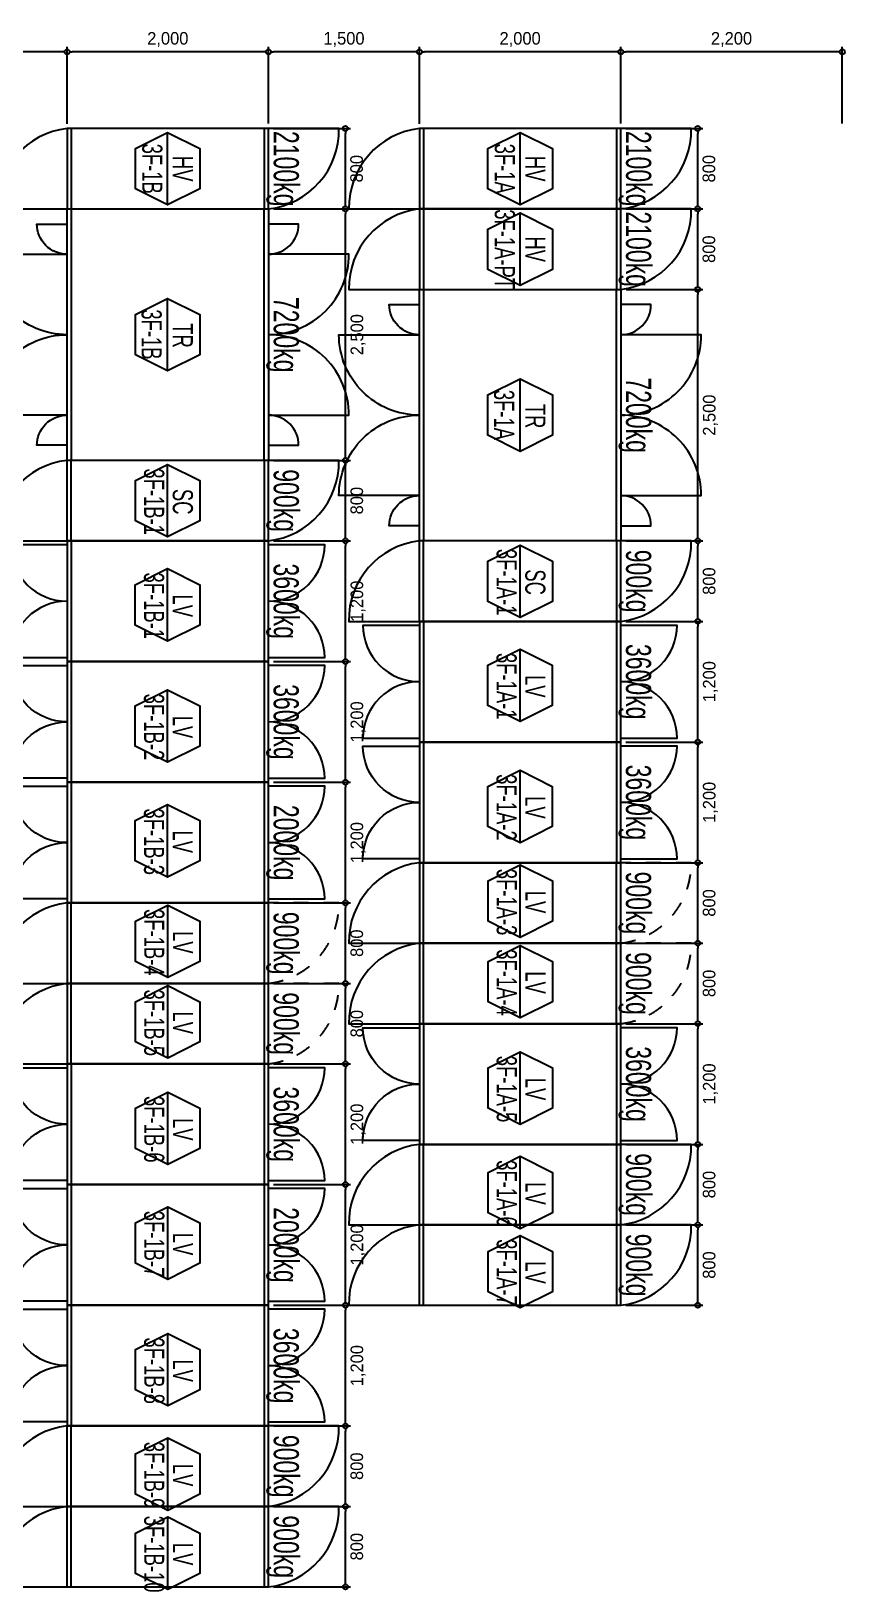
# Model space of a CAD drawing. Header units: millimetres. Extents: x 89978 to 501025, y -351975 to 837171.
# Drawn here: x 301293 to 309375, y 402302 to 417817 of the extents above; entities that cross this region are included whole.
import ezdxf
from ezdxf.enums import TextEntityAlignment as Align

# ---------------------------------------------------------------- set-up
doc = ezdxf.new("R2010")
doc.units = ezdxf.units.MM
doc.header["$LTSCALE"] = 150
doc.linetypes.add('D1', pattern=[3, 1, -1, 1])
doc.layers.get('Defpoints').update_dxf_attribs({"color": 150})
for name, color, linetype in [('------00 Switch Gear', 3, 'Continuous'), ('------00 Switch Gear_Number', 1, 'Continuous'), ('-----36 Dimension', 1, 'Continuous'), ('20251030_전기하중검토', 241, 'Continuous')]:
    doc.layers.add(name, color=color, linetype=linetype)
doc.styles.add('ELEC', font='')
doc.styles.get('ELEC').set_extended_font_data('Dotum')
doc.dimstyles.new('ELEC', dxfattribs={"dimscale": 100, "dimtxt": 2, "dimasz": 1, "dimexe": 2, "dimexo": 1, "dimgap": 1, "dimtad": 1, "dimdec": 0, "dimrnd": 0.25, "dimzin": 9, "dimdsep": 32, "dimlunit": 6, "dimtxsty": 'ELEC', "dimblk": 'Z_DOT', "dimcen": 3, "dimclrd": 7, "dimclre": 7, "dimclrt": 3, "dimadec": 0, "dimazin": 0, "dimtfac": 1, "dimtdec": 0, "dimtix": 1, "dimtmove": 2, "dimatfit": 1, "dimfxl": 1, "dimarcsym": 0})

# ---------------------------------------------------------------- blocks, each defined once
blk = doc.blocks.new('_DOTBLANK')
at = {"color": 0, "linetype": 'ByBlock'}
blk.add_line((-0.5, 0), (-1, 0), dxfattribs=at)
blk.add_circle((0, 0), 0.5, dxfattribs=at)
blk = doc.blocks.new('*D327')
at = {"layer": '-----36 Dimension', "color": 0, "lineweight": -2, "transparency": 16777216}
for p, q in [((305150, 416897), (305150, 417661)), ((307100, 417611), (305200, 417611)), ((307150, 416900), (307150, 417661))]:
    blk.add_line(p, q, dxfattribs=at)
at = {"layer": 'Defpoints', "color": 0, "transparency": 16777216}
for p in [(305150, 417611), (305150, 416847), (307150, 416850)]:
    blk.add_point(p, dxfattribs=at)
at = {"layer": '-----36 Dimension', "color": 0, "lineweight": -2, "transparency": 16777216, "xscale": 50, "yscale": 50, "zscale": 50, "rotation": 180}
blk.add_blockref('_DOTBLANK', (305150, 417611), dxfattribs=at)
at = {"layer": '-----36 Dimension', "color": 0, "lineweight": -2, "transparency": 16777216, "xscale": 50, "yscale": 50, "zscale": 50}
blk.add_blockref('_DOTBLANK', (307150, 417611), dxfattribs=at)
at = {"layer": '-----36 Dimension', "color": 0, "transparency": 16777216, "insert": (306150, 417735), "char_height": 125, "attachment_point": 5, "style": 'ELEC'}
blk.add_mtext('2,000', dxfattribs=at)
blk = doc.blocks.new('Z_DOT')
for p, q in [((-2, 0), (2, 0)), ((0, -2), (0, 2))]:
    blk.add_line(p, q)
for radius in [2.5, 1.25]:
    blk.add_circle((0, 0), radius)
blk = doc.blocks.new('*D328')
at = {"layer": '-----36 Dimension', "color": 0, "lineweight": -2, "transparency": 16777216}
for p, q in [((307150, 416900), (307150, 417661)), ((309300, 417611), (307200, 417611)), ((309350, 416900), (309350, 417661))]:
    blk.add_line(p, q, dxfattribs=at)
at = {"layer": 'Defpoints', "color": 0, "transparency": 16777216}
for p in [(307150, 417611), (307150, 416850), (309350, 416850)]:
    blk.add_point(p, dxfattribs=at)
at = {"layer": '-----36 Dimension', "color": 0, "lineweight": -2, "transparency": 16777216, "xscale": 50, "yscale": 50, "zscale": 50, "rotation": 180}
blk.add_blockref('_DOTBLANK', (307150, 417611), dxfattribs=at)
at = {"layer": '-----36 Dimension', "color": 0, "lineweight": -2, "transparency": 16777216, "xscale": 50, "yscale": 50, "zscale": 50}
blk.add_blockref('_DOTBLANK', (309350, 417611), dxfattribs=at)
at = {"layer": '-----36 Dimension', "color": 0, "transparency": 16777216, "insert": (308250, 417735), "char_height": 125, "attachment_point": 5, "style": 'ELEC'}
blk.add_mtext('2,200', dxfattribs=at)
blk = doc.blocks.new('*D329')
at = {"layer": '-----36 Dimension', "color": 0, "lineweight": -2, "transparency": 16777216}
for p, q in [((303650, 416900), (303650, 417661)), ((305100, 417611), (303700, 417611)), ((305150, 416900), (305150, 417661))]:
    blk.add_line(p, q, dxfattribs=at)
at = {"layer": 'Defpoints', "color": 0, "transparency": 16777216}
for p in [(303650, 417611), (303650, 416850), (305150, 416850, 0)]:
    blk.add_point(p, dxfattribs=at)
at = {"layer": '-----36 Dimension', "color": 0, "lineweight": -2, "transparency": 16777216, "xscale": 50, "yscale": 50, "zscale": 50, "rotation": 180}
blk.add_blockref('_DOTBLANK', (303650, 417611), dxfattribs=at)
at = {"layer": '-----36 Dimension', "color": 0, "lineweight": -2, "transparency": 16777216, "xscale": 50, "yscale": 50, "zscale": 50}
blk.add_blockref('_DOTBLANK', (305150, 417611), dxfattribs=at)
at = {"layer": '-----36 Dimension', "color": 0, "transparency": 16777216, "insert": (304400, 417735), "char_height": 125, "attachment_point": 5, "style": 'ELEC'}
blk.add_mtext('1,500', dxfattribs=at)
blk = doc.blocks.new('*D330')
at = {"layer": '-----36 Dimension', "color": 0, "lineweight": -2, "transparency": 16777216}
for p, q in [((301650, 416897, 0), (301650, 417661, 0)), ((303600, 417611, 0), (301700, 417611, 0)), ((303650, 416900, 0), (303650, 417661, 0))]:
    blk.add_line(p, q, dxfattribs=at)
at = {"layer": 'Defpoints', "color": 0, "transparency": 16777216}
for p in [(301650, 417611, 0), (301650, 416847, 0), (303650, 416850, 0)]:
    blk.add_point(p, dxfattribs=at)
at = {"layer": '-----36 Dimension', "color": 0, "lineweight": -2, "transparency": 16777216, "xscale": 50, "yscale": 50, "zscale": 50, "rotation": 180}
blk.add_blockref('_DOTBLANK', (301650, 417611, 0), dxfattribs=at)
at = {"layer": '-----36 Dimension', "color": 0, "lineweight": -2, "transparency": 16777216, "xscale": 50, "yscale": 50, "zscale": 50}
blk.add_blockref('_DOTBLANK', (303650, 417611, 0), dxfattribs=at)
at = {"layer": '-----36 Dimension', "color": 0, "transparency": 16777216, "insert": (302650, 417735, 0), "char_height": 125, "attachment_point": 5, "style": 'ELEC'}
blk.add_mtext('2,000', dxfattribs=at)
blk = doc.blocks.new('*D332')
at = {"layer": '-----36 Dimension', "color": 0, "lineweight": -2, "transparency": 16777216}
for p, q in [((300150, 416900, 0), (300150, 417661, 0)), ((301600, 417611, 0), (300200, 417611, 0)), ((301650, 416900, 0), (301650, 417661, 0))]:
    blk.add_line(p, q, dxfattribs=at)
at = {"layer": 'Defpoints', "color": 0, "transparency": 16777216}
for p in [(300150, 417611, 0), (300150, 416850, 0), (301650, 416850, 0)]:
    blk.add_point(p, dxfattribs=at)
at = {"layer": '-----36 Dimension', "color": 0, "lineweight": -2, "transparency": 16777216, "xscale": 50, "yscale": 50, "zscale": 50, "rotation": 180}
blk.add_blockref('_DOTBLANK', (300150, 417611, 0), dxfattribs=at)
at = {"layer": '-----36 Dimension', "color": 0, "lineweight": -2, "transparency": 16777216, "xscale": 50, "yscale": 50, "zscale": 50}
blk.add_blockref('_DOTBLANK', (301650, 417611, 0), dxfattribs=at)
at = {"layer": '-----36 Dimension', "color": 0, "transparency": 16777216, "insert": (300900, 417735, 0), "char_height": 125, "attachment_point": 5, "style": 'ELEC'}
blk.add_mtext('1,500', dxfattribs=at)
blk = doc.blocks.new('*D320')
at = {"layer": '-----36 Dimension', "color": 0, "lineweight": -2, "transparency": 16777216}
for p, q in [((307202, 405950), (307965, 405950)), ((307915, 405200), (307915, 405900)), ((307200, 405150), (307965, 405150))]:
    blk.add_line(p, q, dxfattribs=at)
at = {"layer": 'Defpoints', "color": 0, "transparency": 16777216}
for p in [(307152, 405950, 0), (307915, 405950), (307150, 405150)]:
    blk.add_point(p, dxfattribs=at)
at = {"layer": '-----36 Dimension', "color": 0, "lineweight": -2, "transparency": 16777216, "xscale": 50, "yscale": 50, "zscale": 50}
for p, rotation in [((307915, 405950), 90), ((307915, 405150), 270)]:
    blk.add_blockref('_DOTBLANK', p, dxfattribs=dict(at, rotation=rotation))
at = {"layer": '-----36 Dimension', "color": 0, "transparency": 16777216, "insert": (308028, 405550), "char_height": 125, "attachment_point": 5, "rotation": 90, "style": 'ELEC'}
blk.add_mtext('800', dxfattribs=at)
blk = doc.blocks.new('*D321')
at = {"layer": '-----36 Dimension', "color": 0, "lineweight": -2, "transparency": 16777216}
for p, q in [((303702, 403150), (304465, 403150)), ((304415, 402400), (304415, 403100)), ((303700, 402350), (304465, 402350))]:
    blk.add_line(p, q, dxfattribs=at)
at = {"layer": 'Defpoints', "color": 0, "transparency": 16777216}
for p in [(303652, 403150, 0), (304415, 403150), (303650, 402350)]:
    blk.add_point(p, dxfattribs=at)
at = {"layer": '-----36 Dimension', "color": 0, "lineweight": -2, "transparency": 16777216, "xscale": 50, "yscale": 50, "zscale": 50}
for p, rotation in [((304415, 403150), 90), ((304415, 402350), 270)]:
    blk.add_blockref('_DOTBLANK', p, dxfattribs=dict(at, rotation=rotation))
at = {"layer": '-----36 Dimension', "color": 0, "transparency": 16777216, "insert": (304528, 402750), "char_height": 125, "attachment_point": 5, "rotation": 90, "style": 'ELEC'}
blk.add_mtext('800', dxfattribs=at)
blk = doc.blocks.new('*D257')
at = {"layer": '-----36 Dimension', "color": 0, "lineweight": -2, "transparency": 16777216}
for p, q in [((307200, 416850), (307964, 416850)), ((307914, 416100), (307914, 416800)), ((307203, 416050), (307964, 416050))]:
    blk.add_line(p, q, dxfattribs=at)
at = {"layer": 'Defpoints', "color": 0, "transparency": 16777216}
for p in [(307150, 416850, 0), (307914, 416850), (307153, 416050, 0)]:
    blk.add_point(p, dxfattribs=at)
at = {"layer": '-----36 Dimension', "color": 0, "lineweight": -2, "transparency": 16777216, "xscale": 50, "yscale": 50, "zscale": 50}
for p, rotation in [((307914, 416850), 90), ((307914, 416050), 270)]:
    blk.add_blockref('_DOTBLANK', p, dxfattribs=dict(at, rotation=rotation))
at = {"layer": '-----36 Dimension', "color": 0, "transparency": 16777216, "insert": (308026, 416450), "char_height": 125, "attachment_point": 5, "rotation": 90, "style": 'ELEC'}
blk.add_mtext('800', dxfattribs=at)
blk = doc.blocks.new('*D258')
at = {"layer": '-----36 Dimension', "color": 0, "lineweight": -2, "transparency": 16777216}
for p, q in [((307202, 415250), (307965, 415250)), ((307915, 412800), (307915, 415200)), ((307200, 412750), (307965, 412750))]:
    blk.add_line(p, q, dxfattribs=at)
at = {"layer": 'Defpoints', "color": 0, "transparency": 16777216}
for p in [(307152, 415250, 0), (307915, 415250), (307150, 412750, 0)]:
    blk.add_point(p, dxfattribs=at)
at = {"layer": '-----36 Dimension', "color": 0, "lineweight": -2, "transparency": 16777216, "xscale": 50, "yscale": 50, "zscale": 50}
for p, rotation in [((307915, 415250), 90), ((307915, 412750), 270)]:
    blk.add_blockref('_DOTBLANK', p, dxfattribs=dict(at, rotation=rotation))
at = {"layer": '-----36 Dimension', "color": 0, "transparency": 16777216, "insert": (308040, 414000), "char_height": 125, "attachment_point": 5, "rotation": 90, "style": 'ELEC'}
blk.add_mtext('2,500', dxfattribs=at)
blk = doc.blocks.new('*D259')
at = {"layer": '-----36 Dimension', "color": 0, "lineweight": -2, "transparency": 16777216}
for p, q in [((307202, 412750), (307965, 412750)), ((307915, 412000), (307915, 412700)), ((307199, 411950), (307965, 411950))]:
    blk.add_line(p, q, dxfattribs=at)
at = {"layer": 'Defpoints', "color": 0, "transparency": 16777216}
for p in [(307152, 412750, 0), (307915, 412750), (307149, 411950, 0)]:
    blk.add_point(p, dxfattribs=at)
at = {"layer": '-----36 Dimension', "color": 0, "lineweight": -2, "transparency": 16777216, "xscale": 50, "yscale": 50, "zscale": 50}
for p, rotation in [((307915, 412750), 90), ((307915, 411950), 270)]:
    blk.add_blockref('_DOTBLANK', p, dxfattribs=dict(at, rotation=rotation))
at = {"layer": '-----36 Dimension', "color": 0, "transparency": 16777216, "insert": (308028, 412350), "char_height": 125, "attachment_point": 5, "rotation": 90, "style": 'ELEC'}
blk.add_mtext('800', dxfattribs=at)
blk = doc.blocks.new('*D260')
at = {"layer": '-----36 Dimension', "color": 0, "lineweight": -2, "transparency": 16777216}
for p, q in [((307202, 411950), (307965, 411950)), ((307915, 410800), (307915, 411900)), ((307199, 410750), (307965, 410750))]:
    blk.add_line(p, q, dxfattribs=at)
at = {"layer": 'Defpoints', "color": 0, "transparency": 16777216}
for p in [(307152, 411950, 0), (307915, 411950), (307149, 410750, 0)]:
    blk.add_point(p, dxfattribs=at)
at = {"layer": '-----36 Dimension', "color": 0, "lineweight": -2, "transparency": 16777216, "xscale": 50, "yscale": 50, "zscale": 50}
for p, rotation in [((307915, 411950), 90), ((307915, 410750), 270)]:
    blk.add_blockref('_DOTBLANK', p, dxfattribs=dict(at, rotation=rotation))
at = {"layer": '-----36 Dimension', "color": 0, "transparency": 16777216, "insert": (308040, 411350), "char_height": 125, "attachment_point": 5, "rotation": 90, "style": 'ELEC'}
blk.add_mtext('1,200', dxfattribs=at)
blk = doc.blocks.new('*D261')
at = {"layer": '-----36 Dimension', "color": 0, "lineweight": -2, "transparency": 16777216}
for p, q in [((307202, 410750), (307965, 410750)), ((307915, 409600), (307915, 410700)), ((307199, 409550), (307965, 409550))]:
    blk.add_line(p, q, dxfattribs=at)
at = {"layer": 'Defpoints', "color": 0, "transparency": 16777216}
for p in [(307152, 410750, 0), (307915, 410750), (307149, 409550, 0)]:
    blk.add_point(p, dxfattribs=at)
at = {"layer": '-----36 Dimension', "color": 0, "lineweight": -2, "transparency": 16777216, "xscale": 50, "yscale": 50, "zscale": 50}
for p, rotation in [((307915, 410750), 90), ((307915, 409550), 270)]:
    blk.add_blockref('_DOTBLANK', p, dxfattribs=dict(at, rotation=rotation))
at = {"layer": '-----36 Dimension', "color": 0, "transparency": 16777216, "insert": (308040, 410150), "char_height": 125, "attachment_point": 5, "rotation": 90, "style": 'ELEC'}
blk.add_mtext('1,200', dxfattribs=at)
blk = doc.blocks.new('*D262')
at = {"layer": '-----36 Dimension', "color": 0, "lineweight": -2, "transparency": 16777216}
for p, q in [((307202, 409550), (307965, 409550)), ((307915, 408800), (307915, 409500)), ((307199, 408750), (307965, 408750))]:
    blk.add_line(p, q, dxfattribs=at)
at = {"layer": 'Defpoints', "color": 0, "transparency": 16777216}
for p in [(307152, 409550, 0), (307915, 409550), (307149, 408750, 0)]:
    blk.add_point(p, dxfattribs=at)
at = {"layer": '-----36 Dimension', "color": 0, "lineweight": -2, "transparency": 16777216, "xscale": 50, "yscale": 50, "zscale": 50}
for p, rotation in [((307915, 409550), 90), ((307915, 408750), 270)]:
    blk.add_blockref('_DOTBLANK', p, dxfattribs=dict(at, rotation=rotation))
at = {"layer": '-----36 Dimension', "color": 0, "transparency": 16777216, "insert": (308028, 409150), "char_height": 125, "attachment_point": 5, "rotation": 90, "style": 'ELEC'}
blk.add_mtext('800', dxfattribs=at)
blk = doc.blocks.new('*D263')
at = {"layer": '-----36 Dimension', "color": 0, "lineweight": -2, "transparency": 16777216}
for p, q in [((307202, 408750), (307965, 408750)), ((307915, 408000), (307915, 408700)), ((307199, 407950), (307965, 407950))]:
    blk.add_line(p, q, dxfattribs=at)
at = {"layer": 'Defpoints', "color": 0, "transparency": 16777216}
for p in [(307152, 408750, 0), (307915, 408750), (307149, 407950, 0)]:
    blk.add_point(p, dxfattribs=at)
at = {"layer": '-----36 Dimension', "color": 0, "lineweight": -2, "transparency": 16777216, "xscale": 50, "yscale": 50, "zscale": 50}
for p, rotation in [((307915, 408750), 90), ((307915, 407950), 270)]:
    blk.add_blockref('_DOTBLANK', p, dxfattribs=dict(at, rotation=rotation))
at = {"layer": '-----36 Dimension', "color": 0, "transparency": 16777216, "insert": (308028, 408350), "char_height": 125, "attachment_point": 5, "rotation": 90, "style": 'ELEC'}
blk.add_mtext('800', dxfattribs=at)
blk = doc.blocks.new('*D264')
at = {"layer": '-----36 Dimension', "color": 0, "lineweight": -2, "transparency": 16777216}
for p, q in [((307202, 407950), (307965, 407950)), ((307915, 406800), (307915, 407900)), ((307199, 406750), (307965, 406750))]:
    blk.add_line(p, q, dxfattribs=at)
at = {"layer": 'Defpoints', "color": 0, "transparency": 16777216}
for p in [(307152, 407950, 0), (307915, 407950), (307149, 406750, 0)]:
    blk.add_point(p, dxfattribs=at)
at = {"layer": '-----36 Dimension', "color": 0, "lineweight": -2, "transparency": 16777216, "xscale": 50, "yscale": 50, "zscale": 50}
for p, rotation in [((307915, 407950), 90), ((307915, 406750), 270)]:
    blk.add_blockref('_DOTBLANK', p, dxfattribs=dict(at, rotation=rotation))
at = {"layer": '-----36 Dimension', "color": 0, "transparency": 16777216, "insert": (308040, 407350), "char_height": 125, "attachment_point": 5, "rotation": 90, "style": 'ELEC'}
blk.add_mtext('1,200', dxfattribs=at)
blk = doc.blocks.new('*D265')
at = {"layer": '-----36 Dimension', "color": 0, "lineweight": -2, "transparency": 16777216}
for p, q in [((307202, 406750), (307965, 406750)), ((307915, 406000), (307915, 406700)), ((307200, 405950), (307965, 405950))]:
    blk.add_line(p, q, dxfattribs=at)
at = {"layer": 'Defpoints', "color": 0, "transparency": 16777216}
for p in [(307152, 406750, 0), (307915, 406750), (307150, 405950)]:
    blk.add_point(p, dxfattribs=at)
at = {"layer": '-----36 Dimension', "color": 0, "lineweight": -2, "transparency": 16777216, "xscale": 50, "yscale": 50, "zscale": 50}
for p, rotation in [((307915, 406750), 90), ((307915, 405950), 270)]:
    blk.add_blockref('_DOTBLANK', p, dxfattribs=dict(at, rotation=rotation))
at = {"layer": '-----36 Dimension', "color": 0, "transparency": 16777216, "insert": (308028, 406350), "char_height": 125, "attachment_point": 5, "rotation": 90, "style": 'ELEC'}
blk.add_mtext('800', dxfattribs=at)
blk = doc.blocks.new('*D266')
at = {"layer": '-----36 Dimension', "color": 0, "lineweight": -2, "transparency": 16777216}
for p, q in [((303700, 416850), (304464, 416850)), ((304414, 416100), (304414, 416800)), ((303703, 416050), (304464, 416050))]:
    blk.add_line(p, q, dxfattribs=at)
at = {"layer": 'Defpoints', "color": 0, "transparency": 16777216}
for p in [(303650, 416850, 0), (304414, 416850), (303653, 416050, 0)]:
    blk.add_point(p, dxfattribs=at)
at = {"layer": '-----36 Dimension', "color": 0, "lineweight": -2, "transparency": 16777216, "xscale": 50, "yscale": 50, "zscale": 50}
for p, rotation in [((304414, 416850), 90), ((304414, 416050), 270)]:
    blk.add_blockref('_DOTBLANK', p, dxfattribs=dict(at, rotation=rotation))
at = {"layer": '-----36 Dimension', "color": 0, "transparency": 16777216, "insert": (304526, 416450), "char_height": 125, "attachment_point": 5, "rotation": 90, "style": 'ELEC'}
blk.add_mtext('800', dxfattribs=at)
blk = doc.blocks.new('*D267')
at = {"layer": '-----36 Dimension', "color": 0, "lineweight": -2, "transparency": 16777216}
for p, q in [((303702, 416050), (304465, 416050)), ((304415, 413600), (304415, 416000)), ((303700, 413550), (304465, 413550))]:
    blk.add_line(p, q, dxfattribs=at)
at = {"layer": 'Defpoints', "color": 0, "transparency": 16777216}
for p in [(303652, 416050, 0), (304415, 416050), (303650, 413550, 0)]:
    blk.add_point(p, dxfattribs=at)
at = {"layer": '-----36 Dimension', "color": 0, "lineweight": -2, "transparency": 16777216, "xscale": 50, "yscale": 50, "zscale": 50}
for p, rotation in [((304415, 416050), 90), ((304415, 413550), 270)]:
    blk.add_blockref('_DOTBLANK', p, dxfattribs=dict(at, rotation=rotation))
at = {"layer": '-----36 Dimension', "color": 0, "transparency": 16777216, "insert": (304540, 414800), "char_height": 125, "attachment_point": 5, "rotation": 90, "style": 'ELEC'}
blk.add_mtext('2,500', dxfattribs=at)
blk = doc.blocks.new('*D268')
at = {"layer": '-----36 Dimension', "color": 0, "lineweight": -2, "transparency": 16777216}
for p, q in [((303702, 413550), (304465, 413550)), ((304415, 412800), (304415, 413500)), ((303699, 412750), (304465, 412750))]:
    blk.add_line(p, q, dxfattribs=at)
at = {"layer": 'Defpoints', "color": 0, "transparency": 16777216}
for p in [(303652, 413550, 0), (304415, 413550), (303649, 412750, 0)]:
    blk.add_point(p, dxfattribs=at)
at = {"layer": '-----36 Dimension', "color": 0, "lineweight": -2, "transparency": 16777216, "xscale": 50, "yscale": 50, "zscale": 50}
for p, rotation in [((304415, 413550), 90), ((304415, 412750), 270)]:
    blk.add_blockref('_DOTBLANK', p, dxfattribs=dict(at, rotation=rotation))
at = {"layer": '-----36 Dimension', "color": 0, "transparency": 16777216, "insert": (304528, 413150), "char_height": 125, "attachment_point": 5, "rotation": 90, "style": 'ELEC'}
blk.add_mtext('800', dxfattribs=at)
blk = doc.blocks.new('*D269')
at = {"layer": '-----36 Dimension', "color": 0, "lineweight": -2, "transparency": 16777216}
for p, q in [((303702, 412750), (304465, 412750)), ((304415, 411600), (304415, 412700)), ((303699, 411550), (304465, 411550))]:
    blk.add_line(p, q, dxfattribs=at)
at = {"layer": 'Defpoints', "color": 0, "transparency": 16777216}
for p in [(303652, 412750, 0), (304415, 412750), (303649, 411550, 0)]:
    blk.add_point(p, dxfattribs=at)
at = {"layer": '-----36 Dimension', "color": 0, "lineweight": -2, "transparency": 16777216, "xscale": 50, "yscale": 50, "zscale": 50}
for p, rotation in [((304415, 412750), 90), ((304415, 411550), 270)]:
    blk.add_blockref('_DOTBLANK', p, dxfattribs=dict(at, rotation=rotation))
at = {"layer": '-----36 Dimension', "color": 0, "transparency": 16777216, "insert": (304540, 412150), "char_height": 125, "attachment_point": 5, "rotation": 90, "style": 'ELEC'}
blk.add_mtext('1,200', dxfattribs=at)
blk = doc.blocks.new('*D270')
at = {"layer": '-----36 Dimension', "color": 0, "lineweight": -2, "transparency": 16777216}
for p, q in [((303702, 411550), (304465, 411550)), ((304415, 410400), (304415, 411500)), ((303699, 410350), (304465, 410350))]:
    blk.add_line(p, q, dxfattribs=at)
at = {"layer": 'Defpoints', "color": 0, "transparency": 16777216}
for p in [(303652, 411550, 0), (304415, 411550), (303649, 410350, 0)]:
    blk.add_point(p, dxfattribs=at)
at = {"layer": '-----36 Dimension', "color": 0, "lineweight": -2, "transparency": 16777216, "xscale": 50, "yscale": 50, "zscale": 50}
for p, rotation in [((304415, 411550), 90), ((304415, 410350), 270)]:
    blk.add_blockref('_DOTBLANK', p, dxfattribs=dict(at, rotation=rotation))
at = {"layer": '-----36 Dimension', "color": 0, "transparency": 16777216, "insert": (304540, 410950), "char_height": 125, "attachment_point": 5, "rotation": 90, "style": 'ELEC'}
blk.add_mtext('1,200', dxfattribs=at)
blk = doc.blocks.new('*D271')
at = {"layer": '-----36 Dimension', "color": 0, "lineweight": -2, "transparency": 16777216}
for p, q in [((303702, 410350), (304465, 410350)), ((304415, 409200), (304415, 410300)), ((303699, 409150), (304465, 409150))]:
    blk.add_line(p, q, dxfattribs=at)
at = {"layer": 'Defpoints', "color": 0, "transparency": 16777216}
for p in [(303652, 410350, 0), (304415, 410350), (303649, 409150, 0)]:
    blk.add_point(p, dxfattribs=at)
at = {"layer": '-----36 Dimension', "color": 0, "lineweight": -2, "transparency": 16777216, "xscale": 50, "yscale": 50, "zscale": 50}
for p, rotation in [((304415, 410350), 90), ((304415, 409150), 270)]:
    blk.add_blockref('_DOTBLANK', p, dxfattribs=dict(at, rotation=rotation))
at = {"layer": '-----36 Dimension', "color": 0, "transparency": 16777216, "insert": (304540, 409750), "char_height": 125, "attachment_point": 5, "rotation": 90, "style": 'ELEC'}
blk.add_mtext('1,200', dxfattribs=at)
blk = doc.blocks.new('*D272')
at = {"layer": '-----36 Dimension', "color": 0, "lineweight": -2, "transparency": 16777216}
for p, q in [((303702, 409150), (304465, 409150)), ((304415, 408400), (304415, 409100)), ((303699, 408350), (304465, 408350))]:
    blk.add_line(p, q, dxfattribs=at)
at = {"layer": 'Defpoints', "color": 0, "transparency": 16777216}
for p in [(303652, 409150, 0), (304415, 409150), (303649, 408350, 0)]:
    blk.add_point(p, dxfattribs=at)
at = {"layer": '-----36 Dimension', "color": 0, "lineweight": -2, "transparency": 16777216, "xscale": 50, "yscale": 50, "zscale": 50}
for p, rotation in [((304415, 409150), 90), ((304415, 408350), 270)]:
    blk.add_blockref('_DOTBLANK', p, dxfattribs=dict(at, rotation=rotation))
at = {"layer": '-----36 Dimension', "color": 0, "transparency": 16777216, "insert": (304528, 408750), "char_height": 125, "attachment_point": 5, "rotation": 90, "style": 'ELEC'}
blk.add_mtext('800', dxfattribs=at)
blk = doc.blocks.new('*D273')
at = {"layer": '-----36 Dimension', "color": 0, "lineweight": -2, "transparency": 16777216}
for p, q in [((303702, 408350), (304465, 408350)), ((304415, 407600), (304415, 408300)), ((303699, 407550), (304465, 407550))]:
    blk.add_line(p, q, dxfattribs=at)
at = {"layer": 'Defpoints', "color": 0, "transparency": 16777216}
for p in [(303652, 408350, 0), (304415, 408350), (303649, 407550, 0)]:
    blk.add_point(p, dxfattribs=at)
at = {"layer": '-----36 Dimension', "color": 0, "lineweight": -2, "transparency": 16777216, "xscale": 50, "yscale": 50, "zscale": 50}
for p, rotation in [((304415, 408350), 90), ((304415, 407550), 270)]:
    blk.add_blockref('_DOTBLANK', p, dxfattribs=dict(at, rotation=rotation))
at = {"layer": '-----36 Dimension', "color": 0, "transparency": 16777216, "insert": (304528, 407950), "char_height": 125, "attachment_point": 5, "rotation": 90, "style": 'ELEC'}
blk.add_mtext('800', dxfattribs=at)
blk = doc.blocks.new('*D274')
at = {"layer": '-----36 Dimension', "color": 0, "lineweight": -2, "transparency": 16777216}
for p, q in [((303702, 407550), (304465, 407550)), ((304415, 406400), (304415, 407500)), ((303699, 406350), (304465, 406350))]:
    blk.add_line(p, q, dxfattribs=at)
at = {"layer": 'Defpoints', "color": 0, "transparency": 16777216}
for p in [(303652, 407550, 0), (304415, 407550), (303649, 406350, 0)]:
    blk.add_point(p, dxfattribs=at)
at = {"layer": '-----36 Dimension', "color": 0, "lineweight": -2, "transparency": 16777216, "xscale": 50, "yscale": 50, "zscale": 50}
for p, rotation in [((304415, 407550), 90), ((304415, 406350), 270)]:
    blk.add_blockref('_DOTBLANK', p, dxfattribs=dict(at, rotation=rotation))
at = {"layer": '-----36 Dimension', "color": 0, "transparency": 16777216, "insert": (304540, 406950), "char_height": 125, "attachment_point": 5, "rotation": 90, "style": 'ELEC'}
blk.add_mtext('1,200', dxfattribs=at)
blk = doc.blocks.new('*D275')
at = {"layer": '-----36 Dimension', "color": 0, "lineweight": -2, "transparency": 16777216}
for p, q in [((303702, 406350), (304465, 406350)), ((304415, 405200), (304415, 406300)), ((303699, 405150), (304465, 405150))]:
    blk.add_line(p, q, dxfattribs=at)
at = {"layer": 'Defpoints', "color": 0, "transparency": 16777216}
for p in [(303652, 406350, 0), (304415, 406350), (303649, 405150, 0)]:
    blk.add_point(p, dxfattribs=at)
at = {"layer": '-----36 Dimension', "color": 0, "lineweight": -2, "transparency": 16777216, "xscale": 50, "yscale": 50, "zscale": 50}
for p, rotation in [((304415, 406350), 90), ((304415, 405150), 270)]:
    blk.add_blockref('_DOTBLANK', p, dxfattribs=dict(at, rotation=rotation))
at = {"layer": '-----36 Dimension', "color": 0, "transparency": 16777216, "insert": (304540, 405750), "char_height": 125, "attachment_point": 5, "rotation": 90, "style": 'ELEC'}
blk.add_mtext('1,200', dxfattribs=at)
blk = doc.blocks.new('*D276')
at = {"layer": '-----36 Dimension', "color": 0, "lineweight": -2, "transparency": 16777216}
for p, q in [((303702, 405150), (304465, 405150)), ((304415, 404000), (304415, 405100)), ((303699, 403950), (304465, 403950))]:
    blk.add_line(p, q, dxfattribs=at)
at = {"layer": 'Defpoints', "color": 0, "transparency": 16777216}
for p in [(303652, 405150, 0), (304415, 405150), (303649, 403950, 0)]:
    blk.add_point(p, dxfattribs=at)
at = {"layer": '-----36 Dimension', "color": 0, "lineweight": -2, "transparency": 16777216, "xscale": 50, "yscale": 50, "zscale": 50}
for p, rotation in [((304415, 405150), 90), ((304415, 403950), 270)]:
    blk.add_blockref('_DOTBLANK', p, dxfattribs=dict(at, rotation=rotation))
at = {"layer": '-----36 Dimension', "color": 0, "transparency": 16777216, "insert": (304540, 404550), "char_height": 125, "attachment_point": 5, "rotation": 90, "style": 'ELEC'}
blk.add_mtext('1,200', dxfattribs=at)
blk = doc.blocks.new('*D277')
at = {"layer": '-----36 Dimension', "color": 0, "lineweight": -2, "transparency": 16777216}
for p, q in [((303702, 403950), (304465, 403950)), ((304415, 403200), (304415, 403900)), ((303700, 403150), (304465, 403150))]:
    blk.add_line(p, q, dxfattribs=at)
at = {"layer": 'Defpoints', "color": 0, "transparency": 16777216}
for p in [(303652, 403950, 0), (304415, 403950), (303650, 403150)]:
    blk.add_point(p, dxfattribs=at)
at = {"layer": '-----36 Dimension', "color": 0, "lineweight": -2, "transparency": 16777216, "xscale": 50, "yscale": 50, "zscale": 50}
for p, rotation in [((304415, 403950), 90), ((304415, 403150), 270)]:
    blk.add_blockref('_DOTBLANK', p, dxfattribs=dict(at, rotation=rotation))
at = {"layer": '-----36 Dimension', "color": 0, "transparency": 16777216, "insert": (304528, 403550), "char_height": 125, "attachment_point": 5, "rotation": 90, "style": 'ELEC'}
blk.add_mtext('800', dxfattribs=at)
blk = doc.blocks.new('*D15')
at = {"layer": '-----36 Dimension', "color": 0, "lineweight": -2, "transparency": 16777216}
for p, q in [((307200, 416050), (307964, 416050)), ((307914, 415300), (307914, 416000)), ((307203, 415250), (307964, 415250))]:
    blk.add_line(p, q, dxfattribs=at)
at = {"layer": 'Defpoints', "color": 0, "transparency": 16777216}
for p in [(307150, 416050, 0), (307914, 416050), (307153, 415250, 0)]:
    blk.add_point(p, dxfattribs=at)
at = {"layer": '-----36 Dimension', "color": 0, "lineweight": -2, "transparency": 16777216, "xscale": 50, "yscale": 50, "zscale": 50}
for p, rotation in [((307914, 416050), 90), ((307914, 415250), 270)]:
    blk.add_blockref('_DOTBLANK', p, dxfattribs=dict(at, rotation=rotation))
at = {"layer": '-----36 Dimension', "color": 0, "transparency": 16777216, "insert": (308026, 415650), "char_height": 125, "attachment_point": 5, "rotation": 90, "style": 'ELEC'}
blk.add_mtext('800', dxfattribs=at)

msp = doc.modelspace()

# ---------------------------------------------------------------- linework, layer by layer
at = {"layer": '------00 Switch Gear'}
for p, q in [((301692, 416050), (301692, 416850)), ((303610, 416050), (303610, 416850)), ((305192, 416050), (305192, 416850)), ((307110, 416050), (307110, 416850)), ((301692, 413550), (301692, 416050)), ((303606, 413550), (303606, 416050)), ((305192, 415250), (305192, 416050)), ((307110, 415250), (307110, 416050)), ((305192, 412750), (305192, 415250)), ((307106, 412750), (307106, 415250)), ((301690, 412750), (301690, 413550)), ((303610, 412750), (303610, 413550)), ((301689, 412750), (301689, 411550)), ((303607, 412750), (303607, 411550)), ((305190, 411950), (305190, 412750)), ((307110, 411950), (307110, 412750)), ((305189, 411950), (305189, 410750)), ((307107, 411950), (307107, 410750)), ((301689, 411550), (301689, 410350)), ((303607, 411550), (303607, 410350)), ((305189, 410750), (305189, 409550)), ((307107, 410750), (307107, 409550)), ((301689, 410350), (301689, 409150)), ((303607, 410350), (303607, 409150)), ((305191, 408750, 0), (305191, 409550, 0)), ((307109, 408750, 0), (307109, 409550, 0)), ((301691, 408350), (301691, 409150)), ((303609, 408350), (303609, 409150)), ((305191, 407950, 0), (305191, 408750, 0)), ((307109, 407950, 0), (307109, 408750, 0)), ((301691, 407550), (301691, 408350)), ((303609, 407550), (303609, 408350)), ((305189, 407950, 0), (305189, 406750, 0)), ((307107, 407950, 0), (307107, 406750, 0)), ((301689, 407550), (301689, 406350)), ((303607, 407550), (303607, 406350)), ((305190, 405950, 0), (305190, 406750, 0)), ((307110, 405950, 0), (307110, 406750, 0)), ((301689, 406350), (301689, 405150)), ((303607, 406350), (303607, 405150)), ((305190, 405150, 0), (305190, 405950, 0)), ((307110, 405150, 0), (307110, 405950, 0)), ((301689, 405150), (301689, 403950)), ((303607, 405150), (303607, 403950)), ((301690, 403150), (301690, 403950)), ((303610, 403150), (303610, 403950)), ((301690, 402350), (301690, 403150)), ((303610, 402350), (303610, 403150))]:
    msp.add_line(p, q, dxfattribs=at)
at = {"layer": '------00 Switch Gear', "elevation": 0}
for points in [[(301650, 416850, 0.3857431), (300950, 416050), (301650, 416050)], [(303650, 416050, 0.3857431), (304350, 416850), (303650, 416850)], [(305150, 416850, 0.3857431), (304450, 416050), (305150, 416050)], [(307150, 416050, 0.3857431), (307850, 416850), (307150, 416850)], [(305150, 416050, 0.3857431), (304450, 415250), (305150, 415250)], [(307150, 415250, 0.3857431), (307850, 416050), (307150, 416050)], [(301650, 413700), (301350, 413700, -0.4142136), (301650, 414000), (300850, 414000, -0.4142136), (301650, 414800, -0.4142136), (300850, 415600), (301650, 415600, -0.4142136), (301350, 415900), (301650, 415900)], [(303650, 413700), (303950, 413700, 0.4142136), (303650, 414000), (304450, 414000, 0.4142136), (303650, 414800, 0.4142136), (304450, 415600), (303650, 415600, 0.4142136), (303950, 415900), (303650, 415900)], [(305150, 412900), (304850, 412900, -0.4142136), (305150, 413200), (304350, 413200, -0.4142136), (305150, 414000, -0.4142136), (304350, 414800), (305150, 414800, -0.4142136), (304850, 415100), (305150, 415100)], [(307150, 412900), (307450, 412900, 0.4142136), (307150, 413200), (307950, 413200, 0.4142136), (307150, 414000, 0.4142136), (307950, 414800), (307150, 414800, 0.4142136), (307450, 415100), (307150, 415100)], [(301648, 413550, 0.3857431), (300948, 412750), (301648, 412750)], [(303650, 412750, 0.3857431), (304350, 413550), (303650, 413550)], [(305148, 412750, 0.3857431), (304448, 411950), (305148, 411950)], [(307150, 411950, 0.3857431), (307850, 412750), (307150, 412750)], [(301649, 412710), (301089, 412710), (301089, 412710, 0.4142136), (301649, 412150, 0.4142136), (301089, 411590), (301649, 411590)], [(303649, 411590), (304209, 411590, 0.4142136), (303649, 412150, 0.4142136), (304209, 412710), (303649, 412710)], [(305149, 411910), (304589, 411910), (304589, 411910, 0.4142136), (305149, 411350, 0.4142136), (304589, 410790), (305149, 410790)], [(307149, 410790), (307709, 410790, 0.4142136), (307149, 411350, 0.4142136), (307709, 411910), (307149, 411910)], [(301649, 410390), (301089, 410390, -0.4142136), (301649, 410950, -0.4142136), (301089, 411510), (301089, 411510), (301649, 411510)], [(303649, 410390), (304209, 410390, 0.4142136), (303649, 410950, 0.4142136), (304209, 411510), (303649, 411510)], [(305149, 409590), (304589, 409590, -0.4142136), (305149, 410150, -0.4142136), (304589, 410710), (304589, 410710), (305149, 410710)], [(307149, 409590), (307709, 409590, 0.4142136), (307149, 410150, 0.4142136), (307709, 410710), (307149, 410710)], [(301649, 409190), (301089, 409190, -0.4142136), (301649, 409750, -0.4142136), (301089, 410310), (301089, 410310), (301649, 410310)], [(303649, 409190), (304209, 409190, 0.4142136), (303649, 409750, 0.4142136), (304209, 410310), (303649, 410310)], [(305149, 409550, 0.3857431), (304449, 408750), (305149, 408750)], [(301649, 409150, 0.3857431), (300949, 408350), (301649, 408350)], [(305149, 408750, 0.3857431), (304449, 407950), (305149, 407950)], [(301649, 408350, 0.3857431), (300949, 407550), (301649, 407550)], [(305149, 406790), (304589, 406790, -0.4142136), (305149, 407350, -0.4142136), (304589, 407910), (304589, 407910), (305149, 407910)], [(307149, 406790), (307709, 406790, 0.4142136), (307149, 407350, 0.4142136), (307709, 407910), (307149, 407910)], [(301649, 406390), (301089, 406390, -0.4142136), (301649, 406950, -0.4142136), (301089, 407510), (301089, 407510), (301649, 407510)], [(303649, 406390), (304209, 406390, 0.4142136), (303649, 406950, 0.4142136), (304209, 407510), (303649, 407510)], [(305148, 406750, 0.3857431), (304448, 405950), (305148, 405950)], [(307150, 405950, 0.3857431), (307850, 406750), (307150, 406750)], [(301649, 405190), (301089, 405190, -0.4142136), (301649, 405750, -0.4142136), (301089, 406310), (301089, 406310), (301649, 406310)], [(303649, 405190), (304209, 405190, 0.4142136), (303649, 405750, 0.4142136), (304209, 406310), (303649, 406310)], [(305148, 405950, 0.3857431), (304448, 405150), (305148, 405150)], [(307150, 405150, 0.3857431), (307850, 405950), (307150, 405950)], [(301649, 403990), (301089, 403990, -0.4142136), (301649, 404550, -0.4142136), (301089, 405110), (301089, 405110), (301649, 405110)], [(303649, 403990), (304209, 403990, 0.4142136), (303649, 404550, 0.4142136), (304209, 405110), (303649, 405110)], [(301648, 403950, 0.3857431), (300948, 403150), (301648, 403150)], [(303650, 403150, 0.3857431), (304350, 403950), (303650, 403950)], [(301648, 403150, 0.3857431), (300948, 402350), (301648, 402350)], [(303650, 402350, 0.3857431), (304350, 403150), (303650, 403150)]]:
    msp.add_lwpolyline(points, format="xyb", dxfattribs=at)
for points in [[(303650, 416050), (303650, 416850), (301650, 416850), (301650, 416050)], [(301650, 413550), (301650, 416050), (303650, 416050), (303650, 413550)], [(303650, 412750), (303650, 413550), (301648, 413550), (301648, 412750)], [(301649, 412750), (301649, 411550), (303649, 411550), (303649, 412750)], [(301649, 411550), (301649, 410350), (303649, 410350), (303649, 411550)], [(301649, 410350), (301649, 409150), (303649, 409150), (303649, 410350)], [(307149, 408750), (307149, 409550), (305149, 409550), (305149, 408750)], [(303649, 408350), (303649, 409150), (301649, 409150), (301649, 408350)], [(307149, 407950), (307149, 408750), (305149, 408750), (305149, 407950)], [(303649, 407550), (303649, 408350), (301649, 408350), (301649, 407550)], [(305149, 407950), (305149, 406750), (307149, 406750), (307149, 407950)], [(301649, 407550), (301649, 406350), (303649, 406350), (303649, 407550)], [(307150, 405950), (307150, 406750), (305148, 406750), (305148, 405950)], [(301649, 406350), (301649, 405150), (303649, 405150), (303649, 406350)], [(307150, 405150), (307150, 405950), (305148, 405950), (305148, 405150)], [(301649, 405150), (301649, 403950), (303649, 403950), (303649, 405150)], [(303650, 403150), (303650, 403950), (301648, 403950), (301648, 403150)], [(303650, 402350), (303650, 403150), (301648, 403150), (301648, 402350)]]:
    msp.add_lwpolyline(points, close=True, dxfattribs=at)
at = {"layer": '------00 Switch Gear'}
for points in [[(307150, 416050), (307150, 416850), (305150, 416850), (305150, 416050)], [(307150, 415250), (307150, 416050), (305150, 416050), (305150, 415250)], [(305150, 412750), (305150, 415250), (307150, 415250), (307150, 412750)], [(307150, 411950), (307150, 412750), (305148, 412750), (305148, 411950)], [(305149, 411950), (305149, 410750), (307149, 410750), (307149, 411950)], [(305149, 410750), (305149, 409550), (307149, 409550), (307149, 410750)]]:
    msp.add_lwpolyline(points, close=True, dxfattribs=at)
at = {"layer": '------00 Switch Gear', "linetype": 'D1', "elevation": 0}
for points in [[(307149, 408750, 0.3857431), (307849, 409550), (307149, 409550)], [(303649, 408350, 0.3857431), (304349, 409150), (303649, 409150)], [(307149, 407950, 0.3857431), (307849, 408750), (307149, 408750)], [(303649, 407550, 0.3857431), (304349, 408350), (303649, 408350)]]:
    msp.add_lwpolyline(points, format="xyb", dxfattribs=at)
at = {"layer": '------00 Switch Gear_Number', "elevation": 0}
for points in [[(302648, 416090), (302648, 416810), (302968, 416650.4), (302968, 416249.6), (302648, 416090), (302328, 416249.6), (302328, 416650.4), (302648, 416810)], [(306150, 416090), (306150, 416810), (306470, 416650.4), (306470, 416249.6), (306150, 416090), (305830, 416249.6), (305830, 416650.4), (306150, 416810)], [(306150, 415290), (306150, 416010), (306470, 415850.4), (306470, 415449.6), (306150, 415290), (305830, 415449.6), (305830, 415850.4), (306150, 416010)], [(302648, 414440), (302648, 415160), (302968, 415000.4), (302968, 414599.6), (302648, 414440), (302328, 414599.6), (302328, 415000.4), (302648, 415160)], [(306150, 413640), (306150, 414360), (306470, 414200.4), (306470, 413799.6), (306150, 413640), (305830, 413799.6), (305830, 414200.4), (306150, 414360)], [(302648, 412788.8), (302648, 413508.8), (302968, 413349.2), (302968, 412948.5), (302648, 412788.8), (302328, 412948.5), (302328, 413349.2), (302648, 413508.8)], [(306150, 411988.8), (306150, 412708.8), (306470, 412549.2), (306470, 412148.5), (306150, 411988.8), (305830, 412148.5), (305830, 412549.2), (306150, 412708.8)], [(302647, 411753.8), (302647, 412473.8), (302967, 412314.1), (302967, 411913.4), (302647, 411753.8), (302327, 411913.4), (302327, 412314.1), (302647, 412473.8)], [(306149, 410953.8), (306149, 411673.8), (306469, 411514.1), (306469, 411113.4), (306149, 410953.8), (305829, 411113.4), (305829, 411514.1), (306149, 411673.8)], [(302647, 410549.1), (302647, 411269.1), (302967, 411109.5), (302967, 410708.8), (302647, 410549.1), (302327, 410708.8), (302327, 411109.5), (302647, 411269.1)], [(306149, 409749.1), (306149, 410469.1), (306469, 410309.5), (306469, 409908.8), (306149, 409749.1), (305829, 409908.8), (305829, 410309.5), (306149, 410469.1)], [(302647, 409408.1), (302647, 410128.1), (302967, 409968.5), (302967, 409567.8), (302647, 409408.1), (302327, 409567.8), (302327, 409968.5), (302647, 410128.1)], [(306151, 408808.1), (306151, 409528.1), (306471, 409368.5), (306471, 408967.8), (306151, 408808.1), (305831, 408967.8), (305831, 409368.5), (306151, 409528.1)], [(302649, 408408.1), (302649, 409128.1), (302969, 408968.5), (302969, 408567.8), (302649, 408408.1), (302329, 408567.8), (302329, 408968.5), (302649, 409128.1)], [(306151, 408008.1), (306151, 408728.1), (306471, 408568.5), (306471, 408167.8), (306151, 408008.1), (305831, 408167.8), (305831, 408568.5), (306151, 408728.1)], [(302649, 407608.1), (302649, 408328.1), (302969, 408168.5), (302969, 407767.8), (302649, 407608.1), (302329, 407767.8), (302329, 408168.5), (302649, 408328.1)], [(306151, 406949.1), (306151, 407669.1), (306471, 407509.5), (306471, 407108.8), (306151, 406949.1), (305831, 407108.8), (305831, 407509.5), (306151, 407669.1)], [(302649, 406549.1), (302649, 407269.1), (302969, 407109.5), (302969, 406708.8), (302649, 406549.1), (302329, 406708.8), (302329, 407109.5), (302649, 407269.1)], [(306151, 405911.2), (306151, 406631.2), (306471, 406471.6), (306471, 406070.9), (306151, 405911.2), (305831, 406070.9), (305831, 406471.6), (306151, 406631.2)], [(302649, 405408.1), (302649, 406128.1), (302969, 405968.5), (302969, 405567.8), (302649, 405408.1), (302329, 405567.8), (302329, 405968.5), (302649, 406128.1)], [(306151, 405125.4), (306151, 405845.4), (306471, 405685.7), (306471, 405285), (306151, 405125.4), (305831, 405285), (305831, 405685.7), (306151, 405845.4)], [(302649, 404149.1), (302649, 404869.1), (302969, 404709.5), (302969, 404308.8), (302649, 404149.1), (302329, 404308.8), (302329, 404709.5), (302649, 404869.1)], [(302649, 403111.2), (302649, 403831.2), (302969, 403671.6), (302969, 403270.9), (302649, 403111.2), (302329, 403270.9), (302329, 403671.6), (302649, 403831.2)], [(302649, 402325.4), (302649, 403045.4), (302969, 402885.7), (302969, 402485), (302649, 402325.4), (302329, 402485), (302329, 402885.7), (302649, 403045.4)]]:
    msp.add_lwpolyline(points, dxfattribs=at)

# ---------------------------------------------------------------- texts
at = {"layer": '------00 Switch Gear_Number', "color": 0, "style": 'ELEC', "width": 0.7}
for s, p in [('3F-1B', (302496.3, 416450)), ('3F-1A', (305998.3, 416450)), ('HV', (302799.2, 416450)), ('HV', (306301.2, 416450)), ('3F-1A-PT', (305998.3, 415650)), ('HV', (306301.2, 415650)), ('3F-1B', (302489.7, 414802.5)), ('TR', (302799.2, 414790.8)), ('3F-1A', (305991.7, 414002.5)), ('TR', (306301.2, 413990.8)), ('3F-1B-1', (302514.6, 413139.6)), ('SC', (302799.2, 413139.6)), ('3F-1A-1', (306016.6, 412339.6)), ('3F-1B-1', (302513.6, 412104.6)), ('SC', (306301.2, 412339.6)), ('LV', (302798.2, 412104.6)), ('3F-1A-1', (306015.6, 411304.6)), ('LV', (306300.2, 411304.6)), ('3F-1B-2', (302513.6, 410899.9)), ('LV', (302798.2, 410899.9)), ('3F-1A-2', (306015.6, 410099.9)), ('3F-1B-3', (302513.6, 409758.9)), ('LV', (306300.2, 410099.9)), ('LV', (302798.2, 409758.9)), ('3F-1A-3', (306017.6, 409158.9, 0)), ('LV', (306302.2, 409158.9, 0)), ('3F-1B-4', (302515.6, 408758.9)), ('LV', (302800.2, 408758.9)), ('3F-1A-4', (306017.6, 408358.9, 0)), ('LV', (306302.2, 408358.9, 0)), ('3F-1B-5', (302515.6, 407958.9)), ('LV', (302800.2, 407958.9)), ('3F-1A-5', (306017.6, 407299.9, 0)), ('LV', (306302.2, 407299.9, 0)), ('3F-1B-6', (302515.6, 406899.9)), ('LV', (302800.2, 406899.9)), ('3F-1A-6', (306017.6, 406262, 0)), ('LV', (306302.2, 406262, 0)), ('3F-1B-7', (302515.6, 405758.9)), ('LV', (302800.2, 405758.9)), ('3F-1A-7', (306017.6, 405476.2, 0)), ('LV', (306302.2, 405476.2, 0)), ('3F-1B-8', (302515.6, 404499.9)), ('LV', (302800.2, 404499.9)), ('3F-1B-9', (302515.6, 403462)), ('LV', (302800.2, 403462)), ('3F-1B-10', (302515.6, 402676.2)), ('LV', (302800.2, 402676.2))]:
    msp.add_text(s, height=200, rotation=270, dxfattribs=at).set_placement(p, align=Align.MIDDLE_CENTER)
at = {"layer": '20251030_전기하중검토', "style": 'ELEC', "width": 0.7}
for s, p in [('2100kg', (303796, 416450.3)), ('2100kg', (307296, 416450.3)), ('2100kg', (307296, 415650.3)), ('7200kg', (303796, 414800)), ('7200kg', (307296, 414000)), ('900kg', (303796, 413150)), ('900kg', (307296, 412350)), ('3600kg', (303795, 412150)), ('3600kg', (307295, 411350)), ('3600kg', (303795, 410950)), ('3600kg', (307295, 410150)), ('2000kg', (303795, 409750)), ('900kg', (307295, 409150, 0)), ('900kg', (303795, 408750)), ('900kg', (307295, 408350, 0)), ('900kg', (303795, 407950)), ('3600kg', (307295.1, 407350, 0)), ('3600kg', (303795.1, 406950)), ('900kg', (307296, 406350, 0)), ('2000kg', (303795.1, 405750)), ('900kg', (307296, 405550, 0)), ('3600kg', (303795.1, 404550)), ('900kg', (303796, 403550)), ('900kg', (303796, 402750))]:
    msp.add_text(s, height=250, rotation=270, dxfattribs=at).set_placement(p, align=Align.MIDDLE)

# ---------------------------------------------------------------- dimensions: what is measured, and where the dimension line sits
at = {"layer": '-----36 Dimension'}
for base, p1, p2, picture, middle in [((300150, 417610.6, 0), (301650, 416850, 0), (300150, 416850, 0), '*D332', (300900, 417735.2, 0)), ((301650, 417610.6, 0), (303650, 416850, 0), (301650, 416846.8, 0), '*D330', (302650, 417735.2, 0)), ((303650, 417610.6), (305150, 416850, 0), (303650, 416850), '*D329', (304400, 417735.2)), ((305150, 417610.6), (307150, 416850), (305150, 416846.8), '*D327', (306150, 417735.2)), ((307150, 417610.6), (309350, 416850), (307150, 416850), '*D328', (308250, 417735.2))]:
    dim = msp.add_linear_dim(base=base, p1=p1, p2=p2, dimstyle='ELEC', override={"dimscale": 50, "dimtxt": 2.5, "dimexe": 1, "dimtad": 2, "dimtxsty": 'ELEC', "dimblk1": 'DOTBLANK', "dimblk2": 'DOTBLANK', "dimsah": 1, "dimclrd": 0, "dimclre": 0, "dimclrt": 0}, dxfattribs=at)
    dim.commit()
    dim.dimension.update_dxf_attribs({"geometry": picture, "text_midpoint": middle})
for base, p1, p2, picture, middle in [((304413.7, 416850, 0), (303653.2, 416050), (303650, 416850), '*D266', (304526.3, 416450, 0)), ((307913.7, 416850, 0), (307153.2, 416050), (307150, 416850), '*D257', (308026.3, 416450, 0)), ((304415.3, 416050, 0), (303650, 413550), (303651.6, 416050), '*D267', (304540, 414800, 0)), ((307913.7, 416050, 0), (307153.2, 415250), (307150, 416050), '*D15', (308026.3, 415650, 0)), ((307915.3, 415250, 0), (307150, 412750), (307151.6, 415250), '*D258', (308040, 414000, 0)), ((304415.3, 413550, 0), (303649, 412750), (303651.6, 413550), '*D268', (304527.9, 413150, 0)), ((304415.3, 412750, 0), (303649, 411550), (303651.6, 412750, 0), '*D269', (304540, 412150, 0)), ((307915.3, 412750, 0), (307149, 411950), (307151.6, 412750), '*D259', (308027.9, 412350, 0)), ((307915.3, 411950, 0), (307149, 410750), (307151.6, 411950, 0), '*D260', (308040, 411350, 0)), ((304415.3, 411550, 0), (303649, 410350, 0), (303651.6, 411550, 0), '*D270', (304540, 410950, 0)), ((307915.3, 410750, 0), (307149, 409550, 0), (307151.6, 410750, 0), '*D261', (308040, 410150, 0)), ((304415.3, 410350, 0), (303649, 409150, 0), (303651.6, 410350, 0), '*D271', (304540, 409750, 0)), ((307915.3, 409550, 0), (307149, 408750, 0), (307151.6, 409550, 0), '*D262', (308027.9, 409150, 0)), ((304415.3, 409150, 0), (303649, 408350, 0), (303651.6, 409150, 0), '*D272', (304527.9, 408750, 0)), ((307915.3, 408750, 0), (307149, 407950, 0), (307151.6, 408750, 0), '*D263', (308027.9, 408350, 0)), ((304415.3, 408350, 0), (303649, 407550, 0), (303651.6, 408350, 0), '*D273', (304527.9, 407950, 0)), ((307915.3, 407950, 0), (307149, 406750, 0), (307151.6, 407950, 0), '*D264', (308040, 407350, 0)), ((304415.3, 407550, 0), (303649, 406350), (303651.6, 407550, 0), '*D274', (304540, 406950, 0)), ((307915.3, 406750, 0), (307150, 405950, 0), (307151.6, 406750), '*D265', (308027.9, 406350, 0)), ((304415.3, 406350, 0), (303649, 405150), (303651.6, 406350, 0), '*D275', (304540, 405750, 0)), ((307915.3, 405950, 0), (307150, 405150, 0), (307151.6, 405950, 0), '*D320', (308027.9, 405550, 0)), ((304415.3, 405150, 0), (303649, 403950), (303651.6, 405150, 0), '*D276', (304540, 404550, 0)), ((304415.3, 403950), (303650, 403150), (303651.6, 403950, 0), '*D277', (304527.9, 403550)), ((304415.3, 403150, 0), (303650, 402350, 0), (303651.6, 403150), '*D321', (304527.9, 402750, 0))]:
    dim = msp.add_linear_dim(base=base, p1=p1, p2=p2, angle=270, dimstyle='ELEC', override={"dimscale": 50, "dimtxt": 2.5, "dimexe": 1, "dimtad": 2, "dimtxsty": 'ELEC', "dimblk1": 'DOTBLANK', "dimblk2": 'DOTBLANK', "dimsah": 1, "dimclrd": 0, "dimclre": 0, "dimclrt": 0}, dxfattribs=at)
    dim.commit()
    dim.dimension.update_dxf_attribs({"geometry": picture, "text_midpoint": middle})

doc.saveas('drawing.dxf')
